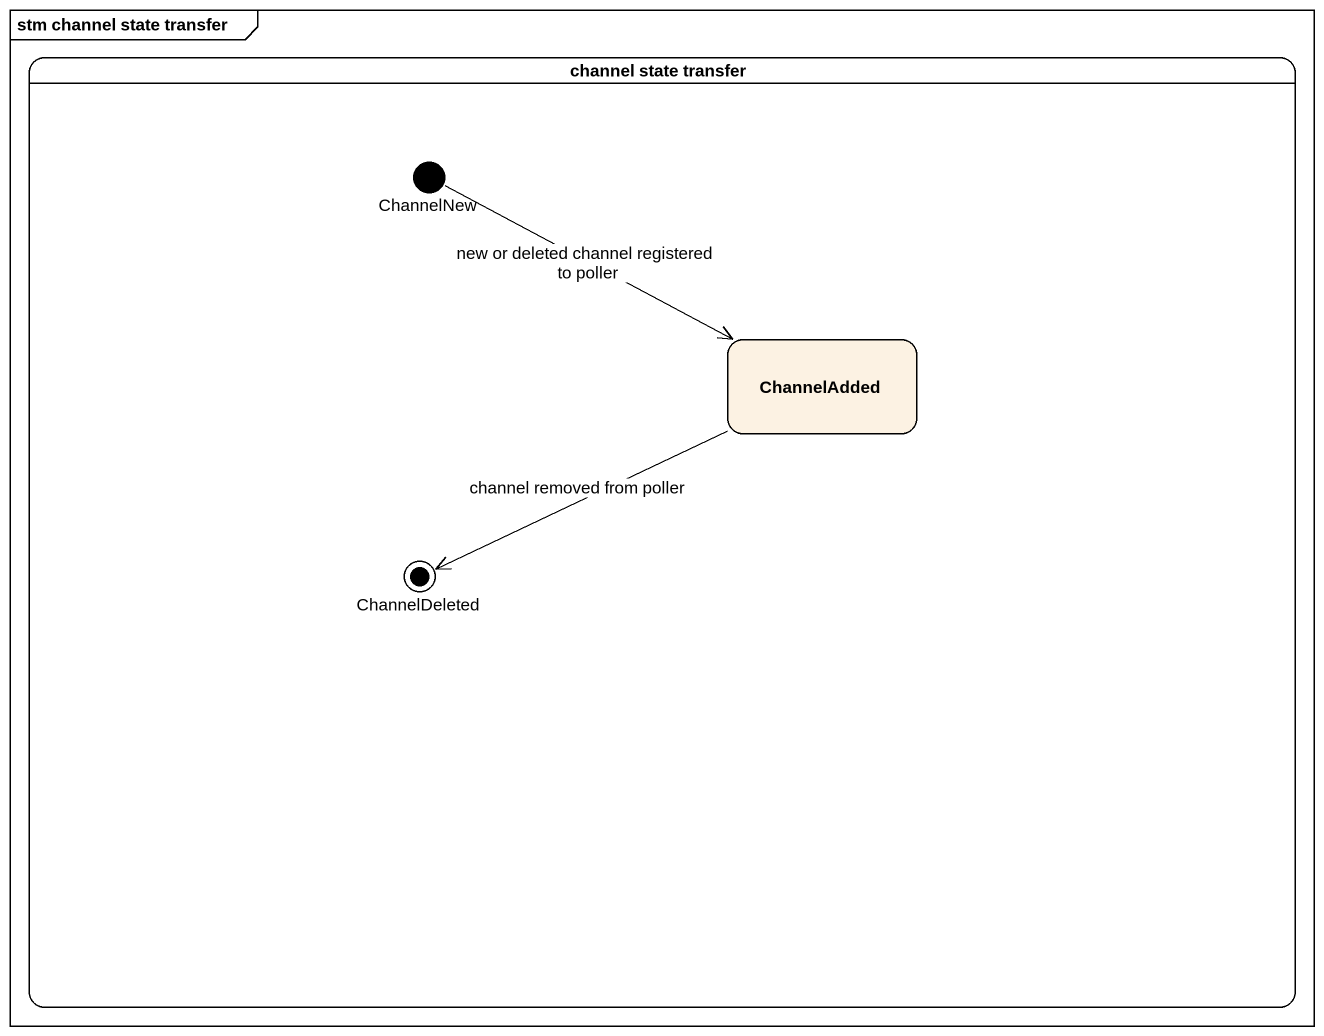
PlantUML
@startuml
mainframe stm channel state transfer
hide empty description
state "channel state transfer" as channel_state_transfer {
  state ChannelNew <<start>>
  state ChannelAdded
  state ChannelDeleted <<end>>
}
ChannelNew -right-> ChannelAdded : new or deleted channel registered to poller
ChannelAdded -left-> ChannelDeleted : channel removed from poller
@enduml
